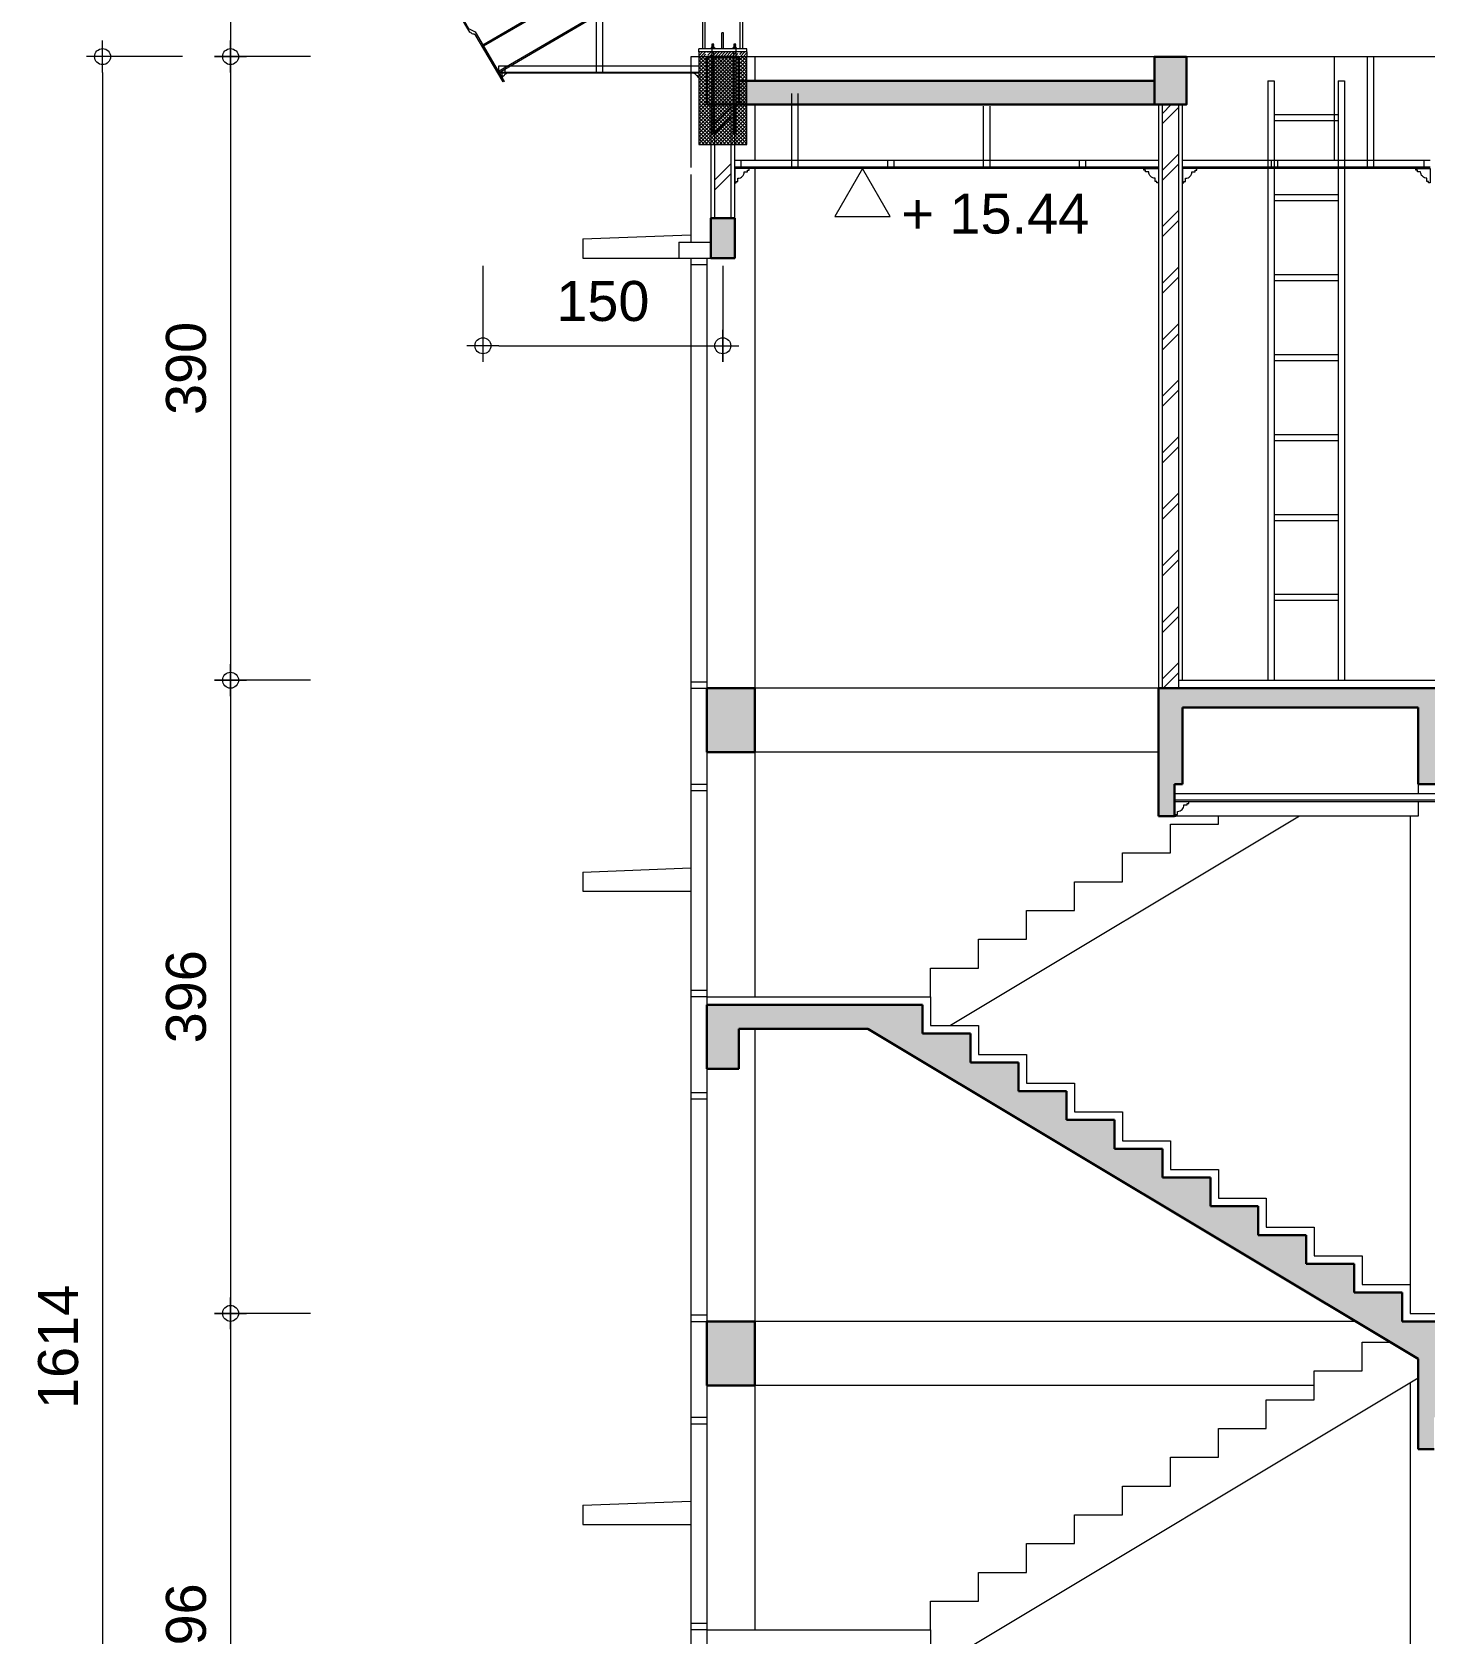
# Model space of a CAD drawing. Header units: millimetres. Extents: x -11 to 1625, y -267 to 180.
# Drawn here: x 1173.42 to 1182.13, y 155.81 to 165.83 of the extents above; entities that cross this region are included whole.
import ezdxf

# ---------------------------------------------------------------- set-up
doc = ezdxf.new("R2010")
doc.units = ezdxf.units.MM
for name, color, linetype, lineweight in [('ars', 11, 'Continuous', 5), ('blk', 1, 'Continuous', 30), ('kap', 71, 'Continuous', 15), ('kus', 63, 'Continuous', 15), ('lan', 7, 'Continuous', 15), ('not', 7, 'Continuous', 20), ('pla', 213, 'Continuous', 15), ('sol kaca', 9, 'Continuous', 0), ('sol kol', 8, 'Continuous', 0), ('tem', 5, 'Continuous', 20), ('u', 6, 'Continuous', 20)]:
    doc.layers.add(name, color=color, linetype=linetype, lineweight=lineweight)
doc.styles.add('S', font='SIMPLEX', dxfattribs={"width": 1.1})
doc.styles.get("Standard").update_dxf_attribs({"font": 'ARIALUNI.TTF'})
doc.dimstyles.new('SK100', dxfattribs={"dimtxt": 0.25, "dimasz": 0.1, "dimexe": 0.1, "dimexo": 0, "dimgap": 0.15, "dimtad": 1, "dimdec": 0, "dimlfac": 100, "dimzin": 12, "dimdsep": 46, "dimtxsty": 'Standard', "dimblk": 'BULAT', "dimcen": 0.1, "dimclrd": 256, "dimclre": 256, "dimclrt": 256, "dimadec": 0, "dimazin": 3, "dimtfac": 1, "dimtdec": 0, "dimtofl": 0, "dimtmove": 0, "dimatfit": 3, "dimldrblk": 'BULAT', "dimfxl": 0, "dimtolj": 1, "dimtzin": 0, "dimlwd": -1, "dimlwe": -1, "dimarcsym": 0})

# ---------------------------------------------------------------- blocks, each defined once
blk = doc.blocks.new('BULAT')
for p, q in [((-1, 0), (1, 0)), ((0, -1), (0, 1))]:
    blk.add_line(p, q)
blk.add_circle((0, 0), 0.5)
blk = doc.blocks.new('*D1507')
at = {"layer": 'Defpoints', "color": 0, "ltscale": 0.15}
for p in [(1175.158, 157.817), (1174.658, 153.857), (1175.158, 153.857)]:
    blk.add_point(p, dxfattribs=at)
at = {"layer": 'u', "ltscale": 0.15}
for p, q in [((1175.158, 157.817), (1174.558, 157.817)), ((1174.658, 157.717), (1174.658, 153.957)), ((1175.158, 153.857), (1174.558, 153.857))]:
    blk.add_line(p, q, dxfattribs=at)
at = {"layer": 'u', "ltscale": 0.15, "xscale": 0.1, "yscale": 0.1, "zscale": 0.1}
for p, rotation in [((1174.658, 157.817), 90), ((1174.658, 153.857), 270)]:
    blk.add_blockref('BULAT', p, dxfattribs=dict(at, rotation=rotation))
at = {"layer": 'u', "ltscale": 0.15, "insert": (1174.381, 155.837), "char_height": 0.25, "attachment_point": 5, "rotation": 90}
blk.add_mtext('\\A1;396', dxfattribs=at)
blk = doc.blocks.new('*D1508')
at = {"layer": 'Defpoints', "color": 0, "ltscale": 0.15}
for p in [(1175.158, 161.777), (1174.658, 157.817), (1175.158, 157.817)]:
    blk.add_point(p, dxfattribs=at)
at = {"layer": 'u', "ltscale": 0.15}
for p, q in [((1175.158, 161.777), (1174.558, 161.777)), ((1174.658, 161.677), (1174.658, 157.917)), ((1175.158, 157.817), (1174.558, 157.817))]:
    blk.add_line(p, q, dxfattribs=at)
at = {"layer": 'u', "ltscale": 0.15, "xscale": 0.1, "yscale": 0.1, "zscale": 0.1}
for p, rotation in [((1174.658, 161.777), 90), ((1174.658, 157.817), 270)]:
    blk.add_blockref('BULAT', p, dxfattribs=dict(at, rotation=rotation))
at = {"layer": 'u', "ltscale": 0.15, "insert": (1174.381, 159.797), "char_height": 0.25, "attachment_point": 5, "rotation": 90}
blk.add_mtext('\\A1;396', dxfattribs=at)
blk = doc.blocks.new('*D1509')
at = {"layer": 'Defpoints', "color": 0, "ltscale": 0.15}
for p in [(1175.158, 165.677), (1174.658, 161.777), (1175.158, 161.777)]:
    blk.add_point(p, dxfattribs=at)
at = {"layer": 'u', "ltscale": 0.15}
for p, q in [((1175.158, 165.677), (1174.558, 165.677)), ((1174.658, 165.577), (1174.658, 161.877)), ((1175.158, 161.777), (1174.558, 161.777))]:
    blk.add_line(p, q, dxfattribs=at)
at = {"layer": 'u', "ltscale": 0.15, "xscale": 0.1, "yscale": 0.1, "zscale": 0.1}
for p, rotation in [((1174.658, 165.677), 90), ((1174.658, 161.777), 270)]:
    blk.add_blockref('BULAT', p, dxfattribs=dict(at, rotation=rotation))
at = {"layer": 'u', "ltscale": 0.15, "insert": (1174.381, 163.727), "char_height": 0.25, "attachment_point": 5, "rotation": 90}
blk.add_mtext('\\A1;390', dxfattribs=at)
blk = doc.blocks.new('*D1510')
at = {"layer": 'Defpoints', "color": 0, "ltscale": 0.15}
for p in [(1175.158, 169.792), (1174.658, 165.677), (1175.158, 165.677)]:
    blk.add_point(p, dxfattribs=at)
at = {"layer": 'u', "ltscale": 0.15}
for p, q in [((1175.158, 169.792), (1174.558, 169.792)), ((1174.658, 169.692), (1174.658, 165.777)), ((1175.158, 165.677), (1174.558, 165.677))]:
    blk.add_line(p, q, dxfattribs=at)
at = {"layer": 'u', "ltscale": 0.15, "xscale": 0.1, "yscale": 0.1, "zscale": 0.1}
for p, rotation in [((1174.658, 169.792), 90), ((1174.658, 165.677), 270)]:
    blk.add_blockref('BULAT', p, dxfattribs=dict(at, rotation=rotation))
at = {"layer": 'u', "ltscale": 0.15, "insert": (1174.381, 167.426), "char_height": 0.25, "attachment_point": 5, "rotation": 90}
blk.add_mtext('\\A1;411.5', dxfattribs=at)
blk = doc.blocks.new('*D1512')
at = {"layer": 'Defpoints', "color": 0, "ltscale": 0.15}
for p in [(1174.358, 165.677), (1173.858, 149.537), (1174.358, 149.537)]:
    blk.add_point(p, dxfattribs=at)
at = {"layer": 'u', "ltscale": 0.15}
for p, q in [((1174.358, 165.677), (1173.758, 165.677)), ((1173.858, 165.577), (1173.858, 149.637)), ((1174.358, 149.537), (1173.758, 149.537))]:
    blk.add_line(p, q, dxfattribs=at)
at = {"layer": 'u', "ltscale": 0.15, "xscale": 0.1, "yscale": 0.1, "zscale": 0.1}
for p, rotation in [((1173.858, 165.677), 90), ((1173.858, 149.537), 270)]:
    blk.add_blockref('BULAT', p, dxfattribs=dict(at, rotation=rotation))
at = {"layer": 'u', "ltscale": 0.15, "insert": (1173.581, 157.607), "char_height": 0.25, "attachment_point": 5, "rotation": 90}
blk.add_mtext('\\A1;1614', dxfattribs=at)
blk = doc.blocks.new('PEILA')
blk.add_lwpolyline([(-0.188, -0.325), (0.188, -0.325), (0, 0)], close=True)
at = {"style": 'S', "width": 1.1, "flags": 4}
blk.add_attdef('CAT', (0.265, -0.289), '', height=0.2, dxfattribs=at)
blk = doc.blocks.new('*D1463')
at = {"layer": 'Defpoints', "color": 0, "ltscale": 0.15}
for p in [(1176.237, 164.369), (1177.737, 164.369), (1177.737, 163.869)]:
    blk.add_point(p, dxfattribs=at)
at = {"layer": 'u', "ltscale": 0.15}
for p, q in [((1176.237, 164.369), (1176.237, 163.769)), ((1177.737, 164.369), (1177.737, 163.769)), ((1176.337, 163.869), (1177.637, 163.869))]:
    blk.add_line(p, q, dxfattribs=at)
at = {"layer": 'u', "ltscale": 0.15, "xscale": 0.1, "yscale": 0.1, "zscale": 0.1, "rotation": 180}
blk.add_blockref('BULAT', (1176.237, 163.869), dxfattribs=at)
at = {"layer": 'u', "ltscale": 0.15, "xscale": 0.1, "yscale": 0.1, "zscale": 0.1}
blk.add_blockref('BULAT', (1177.737, 163.869), dxfattribs=at)
at = {"layer": 'u', "ltscale": 0.15, "insert": (1176.987, 164.147), "char_height": 0.25, "attachment_point": 5}
blk.add_mtext('\\A1;150', dxfattribs=at)
blk = doc.blocks.new('KUDA-2')
h = blk.add_hatch()
h.set_pattern_fill('ANSI31', color=256, scale=0.2, style=0)
h.set_pattern_definition([(45, (-990.1504, 147.303582), (-0.0176776695, 0.0176776695), [])])
h.paths.add_polyline_path([(0.488, 1.16), (0.112, 1.16), (0.112, 1.1), (0.488, 1.1)])
h.paths.add_polyline_path([(0, 1.16), (0, 1.1), (0.088, 1.1), (0.088, 1.16)])
h.paths.add_polyline_path([(0.6, 1.1), (0.6, 1.16), (0.512, 1.16), (0.512, 1.1)])
at = {"ltscale": 0.01}
h = blk.add_hatch(dxfattribs=at)
h.set_pattern_fill('ANSI37,_O', color=256, scale=0.01)
h.set_pattern_definition([(45, (-4172.588126, -744.958258), (-0.0224506403, 0.0224506403), []), (135, (-4172.588126, -744.958258), (-0.0224506403, -0.0224506403), [])])
h.paths.add_polyline_path([(0, 0), (0.6, 0), (0.6, 1.1), (0, 1.1)])
at = {"ltscale": 10}
for p, q in [((11.05, 9.291), (-2.7, 1.244)), ((0.52, 1.2), (0.52, 3.129)), ((0.55, 1.2), (0.55, 3.146)), ((0.05, 2.835), (-2.692, 1.231)), ((0.05, 1.2), (0.05, 2.854)), ((0.08, 1.2), (0.08, 2.871)), ((0.05, 2.409), (-2.506, 0.913)), ((0.05, 2.39), (-2.498, 0.899)), ((-2.7, 1.244), (-2.498, 0.899))]:
    blk.add_line(p, q, dxfattribs=at)
for p, q in [((0.187, 1.255), (0.163, 1.254)), ((0.187, 1.252), (0.163, 1.25)), ((0.163, 1.247), (0.187, 1.249)), ((0.163, 1.244), (0.187, 1.246)), ((0.163, 1.241), (0.187, 1.242)), ((0.163, 1.238), (0.187, 1.239)), ((0.163, 1.235), (0.187, 1.236)), ((0.163, 1.232), (0.187, 1.233)), ((0.163, 1.228), (0.187, 1.23)), ((0.163, 1.225), (0.187, 1.226)), ((0.163, 1.222), (0.187, 1.223)), ((0.163, 1.219), (0.187, 1.22)), ((0.163, 1.216), (0.187, 1.217)), ((0.186, 1.253), (0.165, 1.252)), ((0.186, 1.25), (0.165, 1.249)), ((0.165, 1.246), (0.186, 1.247)), ((0.165, 1.243), (0.186, 1.244)), ((0.165, 1.24), (0.186, 1.241)), ((0.165, 1.236), (0.186, 1.237)), ((0.165, 1.233), (0.186, 1.234)), ((0.165, 1.23), (0.186, 1.231)), ((0.165, 1.227), (0.186, 1.228)), ((0.165, 1.224), (0.186, 1.225)), ((0.165, 1.221), (0.186, 1.221)), ((0.165, 1.217), (0.186, 1.218)), ((0.462, 1.255), (0.438, 1.254)), ((0.462, 1.252), (0.438, 1.25)), ((0.438, 1.247), (0.462, 1.249)), ((0.438, 1.244), (0.462, 1.246)), ((0.438, 1.241), (0.462, 1.242)), ((0.438, 1.238), (0.462, 1.239)), ((0.438, 1.235), (0.462, 1.236)), ((0.438, 1.232), (0.462, 1.233)), ((0.438, 1.228), (0.462, 1.23)), ((0.438, 1.225), (0.462, 1.226)), ((0.438, 1.222), (0.462, 1.223)), ((0.438, 1.219), (0.462, 1.22)), ((0.438, 1.216), (0.462, 1.217)), ((0.461, 1.253), (0.44, 1.252)), ((0.461, 1.25), (0.44, 1.249)), ((0.44, 1.246), (0.461, 1.247)), ((0.44, 1.243), (0.461, 1.244)), ((0.44, 1.24), (0.461, 1.241)), ((0.44, 1.236), (0.461, 1.237)), ((0.44, 1.233), (0.461, 1.234)), ((0.44, 1.23), (0.461, 1.231)), ((0.44, 1.227), (0.461, 1.228)), ((0.44, 1.224), (0.461, 1.225)), ((0.44, 1.221), (0.461, 1.221)), ((0.44, 1.217), (0.461, 1.218)), ((0.6, 1.2), (0, 1.2)), ((0, 1.16), (0, 1.2)), ((0.6, 1.16), (0, 1.16)), ((0.6, 1.1), (0, 1.1)), ((0.6, 1.16), (0.6, 1.2))]:
    blk.add_line(p, q)
at = {"color": 0, "linetype": 'Continuous'}
for p, q in [((0.31, 1.4), (0.29, 1.4)), ((0.29, 1.2), (0.29, 1.4)), ((0.31, 1.2), (0.31, 1.4))]:
    blk.add_line(p, q, dxfattribs=at)
at = {"color": 8}
for p, q in [((0, 1.16), (0, 1.1)), ((0.6, 1.16), (0.6, 1.1))]:
    blk.add_line(p, q, dxfattribs=at)
for points in [[(0.147, 1.2), (0.147, 1.203), (0.203, 1.203), (0.203, 1.2)], [(0.165, 1.214), (0.158, 1.215), (0.155, 1.214), (0.155, 1.205), (0.158, 1.203), (0.165, 1.205)], [(0.155, 1.215), (0.155, 1.203), (0.195, 1.203), (0.195, 1.215)], [(0.18, 1.215), (0.175, 1.215), (0.17, 1.215), (0.165, 1.214), (0.165, 1.205), (0.17, 1.203), (0.175, 1.203), (0.18, 1.203), (0.185, 1.205), (0.185, 1.214)], [(0.185, 1.214), (0.193, 1.215), (0.195, 1.214), (0.195, 1.205), (0.193, 1.203), (0.185, 1.205)], [(0.422, 1.2), (0.422, 1.203), (0.478, 1.203), (0.478, 1.2)], [(0.44, 1.214), (0.433, 1.215), (0.43, 1.214), (0.43, 1.205), (0.433, 1.203), (0.44, 1.205)], [(0.47, 1.215), (0.47, 1.203), (0.43, 1.203), (0.43, 1.215)], [(0.445, 1.215), (0.45, 1.215), (0.455, 1.215), (0.46, 1.214), (0.46, 1.205), (0.455, 1.203), (0.45, 1.203), (0.445, 1.203), (0.44, 1.205), (0.44, 1.214)], [(0.46, 1.214), (0.468, 1.215), (0.47, 1.214), (0.47, 1.205), (0.468, 1.203), (0.46, 1.205)], [(0, 0), (0.6, 0), (0.6, 1.1), (0, 1.1)]]:
    blk.add_lwpolyline(points, close=True)
for points in [[(0.186, 1.215), (0.187, 1.217), (0.186, 1.218), (0.187, 1.22), (0.186, 1.221), (0.187, 1.223), (0.186, 1.225), (0.187, 1.226), (0.186, 1.228), (0.187, 1.23), (0.186, 1.231), (0.187, 1.233), (0.186, 1.234), (0.187, 1.236), (0.186, 1.237), (0.187, 1.239), (0.186, 1.241), (0.187, 1.242), (0.186, 1.244), (0.187, 1.246), (0.186, 1.247), (0.187, 1.249), (0.186, 1.25), (0.187, 1.252), (0.186, 1.253), (0.187, 1.255), (0.165, 1.255), (0.163, 1.254), (0.165, 1.252), (0.163, 1.25), (0.165, 1.249), (0.163, 1.247), (0.165, 1.246), (0.163, 1.244), (0.165, 1.243), (0.163, 1.241), (0.165, 1.24), (0.163, 1.238), (0.165, 1.236), (0.163, 1.235), (0.165, 1.233), (0.163, 1.232), (0.165, 1.23), (0.163, 1.228), (0.165, 1.227), (0.163, 1.225), (0.165, 1.224), (0.163, 1.222), (0.165, 1.221), (0.163, 1.219), (0.165, 1.217), (0.163, 1.216), (0.164, 1.215)], [(0.163, 1.215), (0.163, 0.129)], [(0.187, 1.2), (0.187, 1.215)], [(0.461, 1.215), (0.462, 1.217), (0.461, 1.218), (0.462, 1.22), (0.461, 1.221), (0.462, 1.223), (0.461, 1.225), (0.462, 1.226), (0.461, 1.228), (0.462, 1.23), (0.461, 1.231), (0.462, 1.233), (0.461, 1.234), (0.462, 1.236), (0.461, 1.237), (0.462, 1.239), (0.461, 1.241), (0.462, 1.242), (0.461, 1.244), (0.462, 1.246), (0.461, 1.247), (0.462, 1.249), (0.461, 1.25), (0.462, 1.252), (0.461, 1.253), (0.462, 1.255), (0.44, 1.255), (0.438, 1.254), (0.44, 1.252), (0.438, 1.25), (0.44, 1.249), (0.438, 1.247), (0.44, 1.246), (0.438, 1.244), (0.44, 1.243), (0.438, 1.241), (0.44, 1.24), (0.438, 1.238), (0.44, 1.236), (0.438, 1.235), (0.44, 1.233), (0.438, 1.232), (0.44, 1.23), (0.438, 1.228), (0.44, 1.227), (0.438, 1.225), (0.44, 1.224), (0.438, 1.222), (0.44, 1.221), (0.438, 1.219), (0.44, 1.217), (0.438, 1.216), (0.439, 1.215)], [(0.438, 1.2), (0.438, 1.215)], [(0.462, 1.215), (0.462, 0.129)], [(0.187, 0.129), (0.187, 1.16)], [(0.438, 0.129), (0.438, 1.16)]]:
    blk.add_lwpolyline(points)

msp = doc.modelspace()

# ---------------------------------------------------------------- hatches: boundary and pattern name
at = {"layer": 'ars'}
h = msp.add_hatch(dxfattribs=at)
h.set_pattern_fill('TEMBOK', color=256, scale=0.25)
h.set_pattern_definition([(45, (1163.74117, 113.8377), (-0.1767767, 0.1767767), []), (45, (1163.80367, 113.8377), (-0.1767767, 0.1767767), [])])
h.paths.add_polyline_path([(1177.6869536, 164.6666993), (1177.6869536, 165.3766993), (1177.7869536, 165.3766993), (1177.7869536, 164.6666993)])
h = msp.add_hatch(dxfattribs=at)
h.set_pattern_fill('TEMBOK', color=256, scale=0.25)
h.set_pattern_definition([(45, (1166.54117, 112.8377), (-0.1767767, 0.1767767), []), (45, (1166.60367, 112.8377), (-0.1767767, 0.1767767), [])])
h.paths.add_polyline_path([(1180.4869536, 161.7266993), (1180.4869536, 165.3766993), (1180.5869536, 165.3766993), (1180.5869536, 161.7266993)])
at = {"layer": 'sol kol'}
h = msp.add_hatch(color=256, dxfattribs=at)
h.dxf.hatch_style = 1
h.paths.add_polyline_path([(1177.6369536, 165.3766993), (1177.8369536, 165.3766993), (1177.8369536, 165.6766993), (1177.6369536, 165.6766993)])
h = msp.add_hatch(color=256, dxfattribs=at)
h.dxf.hatch_style = 1
h.paths.add_polyline_path([(1180.4369536, 165.3766993), (1180.6369536, 165.3766993), (1180.6369536, 165.6766993), (1180.4369536, 165.6766993)])
h = msp.add_hatch(color=256, dxfattribs=at)
h.dxf.hatch_style = 1
h.paths.add_polyline_path([(1177.8369536, 165.5266993), (1177.8369536, 165.3766993), (1180.4369536, 165.3766993), (1180.4369536, 165.5266993)])
h = msp.add_hatch(color=256, dxfattribs=at)
h.dxf.hatch_style = 1
h.paths.add_polyline_path([(1177.8119536, 164.6666993), (1177.6619536, 164.6666993), (1177.6619536, 164.4166993), (1177.8119536, 164.4166993)])
h = msp.add_hatch(color=256, dxfattribs=at)
h.dxf.hatch_style = 1
h.paths.add_polyline_path([(1177.6369536, 161.3266993), (1177.9369536, 161.3266993), (1177.9369536, 161.7266993), (1177.6369536, 161.7266993)])
h = msp.add_hatch(color=256, dxfattribs=at)
h.dxf.hatch_style = 1
h.paths.add_polyline_path([(1182.0869536, 161.1266993), (1182.3869536, 161.1266993), (1182.3869536, 161.5517707), (1182.4785012, 161.6066993), (1184.0869536, 161.6066993), (1184.0869536, 161.1266993), (1184.3869536, 161.1266993), (1184.3869536, 161.6066993), (1188.5869536, 161.6066993), (1188.5869536, 161.3266993), (1188.8869536, 161.3266993), (1188.8869536, 161.6066993), (1189.6119536, 161.6066993), (1189.6119536, 161.7266993), (1180.4619536, 161.7266993), (1180.4619536, 160.9266993), (1180.5619536, 160.9266993), (1180.5619536, 161.1266993), (1180.6119536, 161.1266993), (1180.6119536, 161.6066993), (1182.0869536, 161.6066993)])
h = msp.add_hatch(color=256, dxfattribs=at)
h.dxf.hatch_style = 1
h.paths.add_polyline_path([(1188.5869536, 157.3666993), (1188.8869536, 157.3666993), (1188.8869536, 157.6466993), (1188.9369536, 157.6466993), (1188.9369536, 157.7666993), (1181.9869536, 157.7666993), (1181.9869536, 157.9466993), (1181.6869536, 157.9466993), (1181.6869536, 158.1266993), (1181.3869536, 158.1266993), (1181.3869536, 158.3066993), (1181.0869536, 158.3066993), (1181.0869536, 158.4866993), (1180.7869536, 158.4866993), (1180.7869536, 158.6666993), (1180.4869536, 158.6666993), (1180.4869536, 158.8466993), (1180.1869536, 158.8466993), (1180.1869536, 159.0266993), (1179.8869536, 159.0266993), (1179.8869536, 159.2066993), (1179.5869536, 159.2066993), (1179.5869536, 159.3866993), (1179.2869536, 159.3866993), (1179.2869536, 159.5666993), (1178.9869536, 159.5666993), (1178.9869536, 159.7466993), (1177.6369536, 159.7466993), (1177.6369536, 159.3466993), (1177.8369536, 159.3466993), (1177.8369536, 159.5966993), (1178.645406, 159.5966993), (1182.0869536, 157.5317707), (1182.0869536, 156.9666993), (1182.1869536, 156.9666993), (1182.1869536, 157.1666993), (1182.3869536, 157.1666993), (1182.3869536, 157.5917707), (1182.4785012, 157.6466993), (1184.0869536, 157.6466993), (1184.0869536, 157.1666993), (1184.3869536, 157.1666993), (1184.3869536, 157.6466993), (1188.5869536, 157.6466993)])
h = msp.add_hatch(color=256, dxfattribs=at)
h.dxf.hatch_style = 1
h.paths.add_polyline_path([(1177.6369536, 157.3666993), (1177.9369536, 157.3666993), (1177.9369536, 157.7666993), (1177.6369536, 157.7666993)])

# ---------------------------------------------------------------- linework, layer by layer
at = {"layer": 'ars'}
for p, q in [((1176.3379665, 165.5762809), (1177.5869536, 165.5762809)), ((1180.4619536, 164.9766993), (1177.8119536, 164.9766993)), ((1182.1619536, 164.9766993), (1180.6119536, 164.9766993)), ((1188.6619536, 161.0166993), (1180.5619536, 161.0166993))]:
    msp.add_line(p, q, dxfattribs=at)
msp.add_lwpolyline([(1176.363443, 165.51854), (1176.1892758, 165.8160288, -0.4142135624), (1176.1824351, 165.8178192, -0.296440068), (1176.1611143, 165.828516), (1176.1567987, 165.8259909), (1176.1542736, 165.8303064), (1176.0911454, 165.9381944), (1176.1170386, 165.9533452), (1176.1235397, 165.9362942), (1176.1080866, 165.919142), (1176.1467405, 165.8530813), (1176.1877421, 165.8325106), (1176.3696382, 165.5221698)], format="xyb", close=True, dxfattribs=at)
for points in [[(1177.6869536, 164.6666993), (1177.6869536, 165.3766993), (1177.7869536, 165.3766993), (1177.7869536, 164.6666993)], [(1180.4869536, 161.7266993), (1180.4869536, 165.3766993), (1180.5869536, 165.3766993), (1180.5869536, 161.7266993)]]:
    msp.add_lwpolyline(points, close=True, dxfattribs=at)
at = {"layer": 'blk'}
for p, q in [((1177.8369536, 165.6766993), (1177.6369536, 165.6766993)), ((1177.6369536, 165.6766993), (1177.6369536, 165.3766993)), ((1177.8369536, 165.5266993), (1177.8369536, 165.6766993)), ((1177.8369536, 165.5266993), (1180.4369536, 165.5266993)), ((1177.6369536, 165.3766993), (1179.8869536, 165.3766993)), ((1177.8369536, 165.3766993), (1180.4369536, 165.3766993)), ((1180.4619536, 161.7266993), (1189.6119536, 161.7266993)), ((1180.4619536, 161.7266993), (1180.4619536, 160.9266993)), ((1180.6119536, 161.6066993), (1182.0869536, 161.6066993)), ((1180.6119536, 161.6066993), (1180.6119536, 161.1266993)), ((1182.0869536, 161.6066993), (1182.0869536, 161.1266993)), ((1180.5619536, 161.1266993), (1180.6119536, 161.1266993)), ((1180.5619536, 160.9266993), (1180.5619536, 161.1266993)), ((1182.0869536, 161.1266993), (1182.3869536, 161.1266993)), ((1180.5619536, 160.9266993), (1180.4619536, 160.9266993)), ((1177.6369536, 159.7466993), (1178.9869536, 159.7466993)), ((1177.6369536, 159.3466993), (1177.6369536, 159.7466993)), ((1178.9869536, 159.7466993), (1178.9869536, 159.5666993)), ((1177.8369536, 159.5966993), (1178.645406, 159.5966993)), ((1177.8369536, 159.3466993), (1177.8369536, 159.5966993)), ((1182.0869536, 157.5317707), (1178.645406, 159.5966993)), ((1178.9869536, 159.5666993), (1179.2869536, 159.5666993)), ((1179.2869536, 159.5666993), (1179.2869536, 159.3866993)), ((1177.6369536, 159.3466993), (1177.8369536, 159.3466993)), ((1179.2869536, 159.3866993), (1179.5869536, 159.3866993)), ((1179.5869536, 159.3866993), (1179.5869536, 159.2066993)), ((1179.5869536, 159.2066993), (1179.8869536, 159.2066993)), ((1179.8869536, 159.2066993), (1179.8869536, 159.0266993)), ((1179.8869536, 159.0266993), (1180.1869536, 159.0266993)), ((1180.1869536, 159.0266993), (1180.1869536, 158.8466993)), ((1180.1869536, 158.8466993), (1180.4869536, 158.8466993)), ((1180.4869536, 158.8466993), (1180.4869536, 158.6666993)), ((1180.4869536, 158.6666993), (1180.7869536, 158.6666993)), ((1180.7869536, 158.6666993), (1180.7869536, 158.4866993)), ((1180.7869536, 158.4866993), (1181.0869536, 158.4866993)), ((1181.0869536, 158.4866993), (1181.0869536, 158.3066993)), ((1181.0869536, 158.3066993), (1181.3869536, 158.3066993)), ((1181.3869536, 158.3066993), (1181.3869536, 158.1266993)), ((1181.3869536, 158.1266993), (1181.6869536, 158.1266993)), ((1181.6869536, 158.1266993), (1181.6869536, 157.9466993)), ((1181.6869536, 157.9466993), (1181.9869536, 157.9466993)), ((1181.9869536, 157.9466993), (1181.9869536, 157.7666993)), ((1181.9869536, 157.7666993), (1188.9369536, 157.7666993)), ((1182.0869536, 157.5317707), (1182.0869536, 156.9666993)), ((1182.1869536, 156.9666993), (1182.0869536, 156.9666993))]:
    msp.add_line(p, q, dxfattribs=at)
for points in [[(1177.6369536, 165.3766993), (1177.8369536, 165.3766993), (1177.8369536, 165.6766993), (1177.6369536, 165.6766993)], [(1180.4369536, 165.3766993), (1180.6369536, 165.3766993), (1180.6369536, 165.6766993), (1180.4369536, 165.6766993)], [(1177.6619536, 164.4166993), (1177.8119536, 164.4166993), (1177.8119536, 164.6666993), (1177.6619536, 164.6666993)], [(1177.6369536, 161.3266993), (1177.9369536, 161.3266993), (1177.9369536, 161.7266993), (1177.6369536, 161.7266993)], [(1177.6369536, 157.3666993), (1177.9369536, 157.3666993), (1177.9369536, 157.7666993), (1177.6369536, 157.7666993)]]:
    msp.add_lwpolyline(points, close=True, dxfattribs=at)
at = {"layer": 'kap'}
for p, q in [((1176.9449007, 165.6202809), (1176.9449007, 165.5802809)), ((1176.9849007, 165.6202809), (1176.9849007, 165.5802809))]:
    msp.add_line(p, q, dxfattribs=at)
at = {"layer": 'kus'}
for p, q in [((1177.5369536, 164.4166993), (1177.5369536, 151.8766993)), ((1177.6369536, 164.4166993), (1177.6369536, 151.8766993)), ((1177.5369536, 164.3766993), (1177.6369536, 164.3766993)), ((1177.5369536, 161.7666993), (1177.6369536, 161.7666993)), ((1177.5369536, 161.7266993), (1177.6369536, 161.7266993)), ((1177.5369536, 161.1266993), (1177.6369536, 161.1266993)), ((1177.5369536, 161.0866993), (1177.6369536, 161.0866993)), ((1177.6369536, 159.8366993), (1177.5369536, 159.8366993)), ((1177.6369536, 159.7966993), (1177.5369536, 159.7966993)), ((1177.6369536, 159.1966993), (1177.5369536, 159.1966993)), ((1177.6369536, 159.1566993), (1177.5369536, 159.1566993)), ((1177.5369536, 157.8066993), (1177.6369536, 157.8066993)), ((1177.5369536, 157.7666993), (1177.6369536, 157.7666993)), ((1177.5369536, 157.1666993), (1177.6369536, 157.1666993)), ((1177.5369536, 157.1266993), (1177.6369536, 157.1266993)), ((1177.6369536, 155.8766993), (1177.5369536, 155.8766993)), ((1177.6369536, 155.8366993), (1177.5369536, 155.8366993))]:
    msp.add_line(p, q, dxfattribs=at)
at = {"layer": 'lan'}
for p, q in [((1181.1469536, 165.5266993), (1181.1469536, 161.7766993)), ((1181.1469536, 165.5266993), (1181.1869536, 165.5266993)), ((1181.1869536, 165.5266993), (1181.1869536, 161.7766993)), ((1181.5869536, 165.5266993), (1181.5869536, 161.7766993)), ((1181.5869536, 165.5266993), (1181.6269536, 165.5266993)), ((1181.6269536, 165.5266993), (1181.6269536, 161.7766993)), ((1181.1869536, 165.3141993), (1181.5869536, 165.3141993)), ((1181.1869536, 165.2766993), (1181.5869536, 165.2766993)), ((1181.1869536, 164.8141993), (1181.5869536, 164.8141993)), ((1181.1869536, 164.7766993), (1181.5869536, 164.7766993)), ((1176.8619536, 164.5366993), (1177.5369536, 164.5620118)), ((1176.8619536, 164.4166993), (1177.4619536, 164.4166993)), ((1181.1869536, 164.3141993), (1181.5869536, 164.3141993)), ((1181.1869536, 164.2766993), (1181.5869536, 164.2766993)), ((1181.1869536, 163.8141993), (1181.5869536, 163.8141993)), ((1181.1869536, 163.7766993), (1181.5869536, 163.7766993)), ((1181.1869536, 163.3141993), (1181.5869536, 163.3141993)), ((1181.1869536, 163.2766993), (1181.5869536, 163.2766993)), ((1181.1869536, 162.8141993), (1181.5869536, 162.8141993)), ((1181.1869536, 162.7766993), (1181.5869536, 162.7766993)), ((1181.1869536, 162.3141993), (1181.5869536, 162.3141993)), ((1181.1869536, 162.2766993), (1181.5869536, 162.2766993)), ((1180.4619536, 161.7266993), (1177.9369536, 161.7266993)), ((1180.5869536, 161.7766993), (1188.5369536, 161.7766993)), ((1180.4619536, 161.3266993), (1177.9369536, 161.3266993)), ((1182.0869536, 161.1266993), (1182.0869536, 161.0666993)), ((1182.0869536, 161.0166993), (1182.0869536, 160.9266993)), ((1181.3451679, 160.9266993), (1179.1618345, 159.6166993)), ((1182.0869536, 160.9266993), (1180.5619536, 160.9266993)), ((1180.8369536, 160.8766993), (1180.8369536, 160.9266993)), ((1182.0369536, 160.9266993), (1182.0369536, 157.8166993)), ((1180.5369536, 160.8766993), (1180.8369536, 160.8766993)), ((1180.5369536, 160.6966993), (1180.5369536, 160.8766993)), ((1180.2369536, 160.6966993), (1180.5369536, 160.6966993)), ((1180.2369536, 160.5166993), (1180.2369536, 160.6966993)), ((1176.8619536, 160.5766993), (1177.5369536, 160.6028283)), ((1176.8619536, 160.5766993), (1176.8619536, 160.4566993)), ((1179.9369536, 160.5166993), (1180.2369536, 160.5166993)), ((1179.9369536, 160.3366993), (1179.9369536, 160.5166993)), ((1176.8619536, 160.4566993), (1177.5369536, 160.4566993)), ((1179.6369536, 160.3366993), (1179.9369536, 160.3366993)), ((1179.6369536, 160.1566993), (1179.6369536, 160.3366993)), ((1179.3369536, 160.1566993), (1179.6369536, 160.1566993)), ((1179.3369536, 159.9766993), (1179.3369536, 160.1566993)), ((1179.0369536, 159.9766993), (1179.3369536, 159.9766993)), ((1179.0369536, 159.7966993), (1179.0369536, 159.9766993)), ((1177.6369536, 159.7966993), (1179.0369536, 159.7966993)), ((1179.0369536, 159.7966993), (1179.0369536, 159.6166993)), ((1179.0369536, 159.6166993), (1179.3369536, 159.6166993)), ((1179.3369536, 159.6166993), (1179.3369536, 159.4366993)), ((1179.3369536, 159.4366993), (1179.6369536, 159.4366993)), ((1179.6369536, 159.4366993), (1179.6369536, 159.2566993)), ((1179.6369536, 159.2566993), (1179.9369536, 159.2566993)), ((1179.9369536, 159.2566993), (1179.9369536, 159.0766993)), ((1179.9369536, 159.0766993), (1180.2369536, 159.0766993)), ((1180.2369536, 159.0766993), (1180.2369536, 158.8966993)), ((1180.2369536, 158.8966993), (1180.5369536, 158.8966993)), ((1180.5369536, 158.8966993), (1180.5369536, 158.7166993)), ((1180.5369536, 158.7166993), (1180.8369536, 158.7166993)), ((1180.8369536, 158.7166993), (1180.8369536, 158.5366993)), ((1180.8369536, 158.5366993), (1181.1369536, 158.5366993)), ((1181.1369536, 158.5366993), (1181.1369536, 158.3566993)), ((1181.1369536, 158.3566993), (1181.4369536, 158.3566993)), ((1181.4369536, 158.3566993), (1181.4369536, 158.1766993)), ((1181.4369536, 158.1766993), (1181.7369536, 158.1766993)), ((1181.7369536, 158.1766993), (1181.7369536, 157.9966993)), ((1181.7369536, 157.9966993), (1182.0369536, 157.9966993)), ((1182.0369536, 157.8166993), (1188.6619536, 157.8166993)), ((1181.695406, 157.7666993), (1177.9369536, 157.7666993)), ((1181.7369536, 157.4566993), (1181.7369536, 157.6366993)), ((1181.7369536, 157.6366993), (1181.9120727, 157.6366993)), ((1181.7369536, 157.6366993), (1181.9120727, 157.6366993)), ((1182.0869536, 157.4117707), (1179.1618345, 155.6566993)), ((1181.4369536, 157.4566993), (1181.7369536, 157.4566993)), ((1181.4369536, 157.2766993), (1181.4369536, 157.4566993)), ((1181.4369536, 157.3666993), (1177.9369536, 157.3666993)), ((1182.0369536, 157.3817707), (1182.0369536, 153.8066993)), ((1181.1369536, 157.2766993), (1181.4369536, 157.2766993)), ((1181.1369536, 157.0966993), (1181.1369536, 157.2766993)), ((1180.8369536, 157.0966993), (1181.1369536, 157.0966993)), ((1180.8369536, 156.9166993), (1180.8369536, 157.0966993)), ((1180.5369536, 156.9166993), (1180.8369536, 156.9166993)), ((1180.5369536, 156.7366993), (1180.5369536, 156.9166993)), ((1180.2369536, 156.7366993), (1180.5369536, 156.7366993)), ((1180.2369536, 156.5566993), (1180.2369536, 156.7366993)), ((1176.8619536, 156.6166993), (1177.5369536, 156.6428283)), ((1176.8619536, 156.6166993), (1176.8619536, 156.4966993)), ((1179.9369536, 156.5566993), (1180.2369536, 156.5566993)), ((1179.9369536, 156.3766993), (1179.9369536, 156.5566993)), ((1176.8619536, 156.4966993), (1177.5369536, 156.4966993)), ((1179.6369536, 156.3766993), (1179.9369536, 156.3766993)), ((1179.6369536, 156.1966993), (1179.6369536, 156.3766993)), ((1179.3369536, 156.1966993), (1179.6369536, 156.1966993)), ((1179.3369536, 156.0166993), (1179.3369536, 156.1966993)), ((1179.0369536, 156.0166993), (1179.3369536, 156.0166993)), ((1179.0369536, 155.8366993), (1179.0369536, 156.0166993)), ((1177.6369536, 155.8366993), (1179.0369536, 155.8366993)), ((1179.0369536, 155.8366993), (1179.0369536, 155.6566993))]:
    msp.add_line(p, q, dxfattribs=at)
for points in [[(1176.3821963, 165.5696142), (1176.3821963, 165.5729476), (1176.3855296, 165.5729476), (1176.3855296, 165.5762809), (1176.3555296, 165.5762809), (1176.3555296, 165.5462809), (1176.3588629, 165.5462809), (1176.3588629, 165.5496142), (1176.3621963, 165.5496142), (1176.3621963, 165.5562809, 0.4142135624), (1176.3755296, 165.5696142)], [(1177.5602869, 165.5696142), (1177.5602869, 165.5729476), (1177.5569536, 165.5729476), (1177.5569536, 165.5762809), (1177.5869536, 165.5762809), (1177.5869536, 165.5462809), (1177.5836203, 165.5462809), (1177.5836203, 165.5496142), (1177.5802869, 165.5496142), (1177.5802869, 165.5562809, -0.4142135624), (1177.5669536, 165.5696142)], [(1177.8919536, 164.9566993), (1177.8919536, 164.9666993), (1177.9019536, 164.9666993), (1177.9019536, 164.9766993), (1177.8119536, 164.9766993), (1177.8119536, 164.8866993), (1177.8219536, 164.8866993), (1177.8219536, 164.8966993), (1177.8319536, 164.8966993), (1177.8319536, 164.9166993, 0.4142135624), (1177.8719536, 164.9566993)], [(1177.8919536, 164.9566993), (1177.8919536, 164.9666993), (1177.9019536, 164.9666993), (1177.9019536, 164.9766993), (1177.8119536, 164.9766993), (1177.8119536, 164.8866993), (1177.8219536, 164.8866993), (1177.8219536, 164.8966993), (1177.8319536, 164.8966993), (1177.8319536, 164.9166993, 0.4142135624), (1177.8719536, 164.9566993)], [(1180.3819536, 164.9566993), (1180.3819536, 164.9666993), (1180.3719536, 164.9666993), (1180.3719536, 164.9766993), (1180.4619536, 164.9766993), (1180.4619536, 164.8866993), (1180.4519536, 164.8866993), (1180.4519536, 164.8966993), (1180.4419536, 164.8966993), (1180.4419536, 164.9166993, -0.4142135624), (1180.4019536, 164.9566993)], [(1180.6919536, 164.9566993), (1180.6919536, 164.9666993), (1180.7019536, 164.9666993), (1180.7019536, 164.9766993), (1180.6119536, 164.9766993), (1180.6119536, 164.8866993), (1180.6219536, 164.8866993), (1180.6219536, 164.8966993), (1180.6319536, 164.8966993), (1180.6319536, 164.9166993, 0.4142135624), (1180.6719536, 164.9566993)], [(1182.0819536, 164.9566993), (1182.0819536, 164.9666993), (1182.0719536, 164.9666993), (1182.0719536, 164.9766993), (1182.1619536, 164.9766993), (1182.1619536, 164.8866993), (1182.1519536, 164.8866993), (1182.1519536, 164.8966993), (1182.1419536, 164.8966993), (1182.1419536, 164.9166993, -0.4142135624), (1182.1019536, 164.9566993)], [(1182.0819536, 164.9566993), (1182.0819536, 164.9666993), (1182.0719536, 164.9666993), (1182.0719536, 164.9766993), (1182.1619536, 164.9766993), (1182.1619536, 164.8866993), (1182.1519536, 164.8866993), (1182.1519536, 164.8966993), (1182.1419536, 164.8966993), (1182.1419536, 164.9166993, -0.4142135624), (1182.1019536, 164.9566993)], [(1180.6419536, 160.9966993), (1180.6419536, 161.0066993), (1180.6519536, 161.0066993), (1180.6519536, 161.0166993), (1180.5619536, 161.0166993), (1180.5619536, 160.9266993), (1180.5719536, 160.9266993), (1180.5719536, 160.9366993), (1180.5819536, 160.9366993), (1180.5819536, 160.9566993, 0.4142135624), (1180.6219536, 160.9966993)]]:
    msp.add_lwpolyline(points, format="xyb", close=True, dxfattribs=at)
at = {"layer": 'pla'}
for p, q in [((1176.9449007, 165.9407258), (1176.9449007, 165.5802809)), ((1176.9849007, 165.964134), (1176.9849007, 165.5802809)), ((1176.3356257, 165.6202809), (1177.5869536, 165.6202809)), ((1176.3356257, 165.5802809), (1176.3356257, 165.6202809)), ((1176.3756257, 165.5802809), (1176.3756257, 165.6202809)), ((1181.7669536, 165.6766993), (1181.7669536, 164.9866993)), ((1181.8069536, 165.6766993), (1181.8069536, 164.9866993)), ((1176.3356257, 165.5802809), (1177.5869536, 165.5802809)), ((1178.1669536, 165.4466993), (1178.1669536, 164.9866993)), ((1178.2069536, 165.4466993), (1178.2069536, 164.9866993)), ((1177.6369536, 165.3766993), (1177.6219536, 165.3766993)), ((1179.3669536, 165.3666993), (1179.3669536, 164.9866993)), ((1179.4069536, 165.3666993), (1179.4069536, 164.9866993)), ((1180.4619536, 165.0266993), (1177.8119536, 165.0266993)), ((1177.8519536, 164.9866993), (1177.8519536, 165.0266993)), ((1177.8519536, 164.9866993), (1177.8519536, 165.0266993)), ((1177.8519536, 164.9866993), (1177.8519536, 165.0266993)), ((1178.7669536, 165.0266993), (1178.7669536, 164.9866993)), ((1178.8069536, 165.0266993), (1178.8069536, 164.9866993)), ((1179.9669536, 165.0266993), (1179.9669536, 164.9866993)), ((1180.0069536, 165.0266993), (1180.0069536, 164.9866993)), ((1182.1619536, 165.0266993), (1180.6119536, 165.0266993)), ((1181.1669536, 165.0266993), (1181.1669536, 164.9866993)), ((1181.2069536, 165.0266993), (1181.2069536, 164.9866993)), ((1182.1219536, 165.0266993), (1182.1219536, 164.9866993)), ((1180.4619536, 164.9866993), (1177.8119536, 164.9866993)), ((1182.1619536, 164.9866993), (1180.6119536, 164.9866993)), ((1188.6619536, 161.0666993), (1180.5619536, 161.0666993)), ((1188.6619536, 161.0266993), (1180.5619536, 161.0266993))]:
    msp.add_line(p, q, dxfattribs=at)
at = {"layer": 'sol kaca'}
msp.add_line((1176.8619536, 164.5366993), (1176.8619536, 164.4166993), dxfattribs=at)
at = {"layer": 'tem'}
for p, q in [((1177.5369536, 165.6766993), (1177.5369536, 164.9834644)), ((1188.9369536, 165.6766993), (1177.5369536, 165.6766993)), ((1177.5369536, 165.6766993), (1177.5369536, 164.9834644)), ((1188.9369536, 165.6766993), (1177.5369536, 165.6766993)), ((1177.9369536, 165.6766993), (1177.9369536, 165.5266993)), ((1177.9369536, 165.6766993), (1177.9369536, 165.5266993)), ((1181.5619536, 165.6766993), (1181.5619536, 165.0266993)), ((1177.6619536, 165.3766993), (1177.6619536, 164.6666993)), ((1177.8119536, 164.6666993), (1177.8119536, 165.3766993)), ((1177.9369536, 165.3766993), (1177.9369536, 165.0266993)), ((1177.9369536, 165.3766993), (1177.9369536, 165.0266993)), ((1180.4619536, 165.3766993), (1180.4619536, 161.7266993)), ((1180.6119536, 161.7766993), (1180.6119536, 165.3766993)), ((1177.5369536, 164.9394644), (1177.5369536, 164.5166993)), ((1177.9369536, 164.9766993), (1177.9369536, 159.7966993)), ((1177.4619536, 164.5166993), (1177.4619536, 164.4166993)), ((1177.4619536, 164.5166993), (1177.6619536, 164.5166993)), ((1177.4619536, 164.4166993), (1177.6619536, 164.4166993)), ((1177.9369536, 159.5966993), (1177.9369536, 155.8366993))]:
    msp.add_line(p, q, dxfattribs=at)
at = {"layer": 'u'}
msp.add_lwpolyline([(1176.2369536, 165.7488922), (1176.3379687, 165.5762771)], dxfattribs=at)

# ---------------------------------------------------------------- block references
at = {"layer": 'ars', "xscale": 0.5, "yscale": 0.5, "zscale": 0.5}
msp.add_blockref('KUDA-2', (1177.5869536, 165.1266993), dxfattribs=at)
at = {"layer": 'not'}
ref = msp.add_blockref('PEILA', (1178.6109457, 164.9766993), dxfattribs=dict(at, xscale=0.9237604307034012, yscale=0.9237604307034012, zscale=0.9237604307034012))
ref.add_attrib('CAT', '+ 15.44', (1178.8542911, 164.5701474), dxfattribs={"layer": '0', "height": 0.25, "flags": 4})

# ---------------------------------------------------------------- dimensions: what is measured, and where the dimension line sits
at = {"layer": 'u', "ltscale": 0.15}
dim = msp.add_linear_dim(base=(1174.6582767, 165.6766993), p1=(1175.1582767, 169.7916868), p2=(1175.1582767, 165.6766993), angle=270, dimstyle='SK100', override={"dimdec": 1}, dxfattribs=at)
dim.commit()
dim.dimension.update_dxf_attribs({"geometry": '*D1510', "text_midpoint": (1174.6582767, 167.4260706), "dimtype": 160})
for base, p1, p2, picture, middle in [((1173.8582767, 149.5366993), (1174.3582767, 165.6766993), (1174.3582767, 149.5366993), '*D1512', (1173.8582767, 157.6066993)), ((1174.6582767, 161.7766993), (1175.1582767, 165.6766993), (1175.1582767, 161.7766993), '*D1509', (1174.6582767, 163.7266993)), ((1174.6582767, 157.8166993), (1175.1582767, 161.7766993), (1175.1582767, 157.8166993), '*D1508', (1174.6582767, 159.7966993)), ((1174.6582767, 153.8566993), (1175.1582767, 157.8166993), (1175.1582767, 153.8566993), '*D1507', (1174.6582767, 155.8366993))]:
    dim = msp.add_linear_dim(base=base, p1=p1, p2=p2, angle=270, dimstyle='SK100', dxfattribs=at)
    dim.commit()
    dim.dimension.update_dxf_attribs({"geometry": picture, "text_midpoint": middle, "dimtype": 160})
dim = msp.add_linear_dim(base=(1177.7369536, 163.8694475), p1=(1176.2369536, 164.3694475), p2=(1177.7369536, 164.3694475), dimstyle='SK100', dxfattribs=at)
dim.commit()
dim.dimension.update_dxf_attribs({"geometry": '*D1463', "text_midpoint": (1176.9869536, 163.8694475), "dimtype": 160})

doc.saveas('drawing.dxf')
